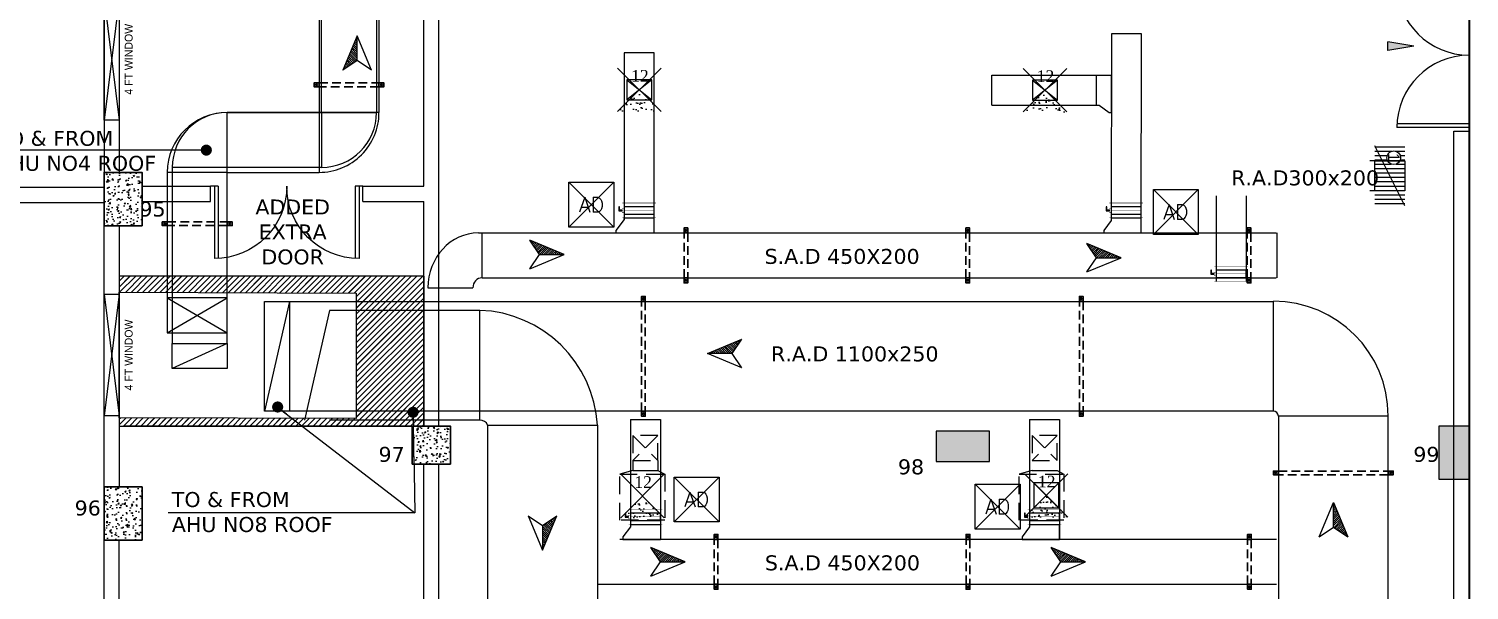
# Model space of a CAD drawing. Header units: millimetres. Extents: x -5691 to 68617, y -23008 to 84113.
# Drawn here: x 24190 to 38608, y 38336 to 43958 of the extents above; entities that cross this region are included whole.
import ezdxf
from ezdxf.enums import TextEntityAlignment as Align

# ---------------------------------------------------------------- set-up
doc = ezdxf.new("R2010")
doc.units = ezdxf.units.MM
doc.header["$LTSCALE"] = 700
doc.header["$MEASUREMENT"] = 0
doc.set_wipeout_variables(frame=1)
doc.linetypes.add('CENTER', pattern=[2, 1.25, -0.25, 0.25, -0.25])
doc.linetypes.add('HIDDEN', pattern=[0.375, 0.25, -0.125])
for name, color, linetype in [('Access Door', 7, 'Continuous'), ('ahu07', 3, 'CENTER'), ('ahu8r', 1, 'Continuous'), ('architactur xref$0$COLUMN', 8, 'Continuous'), ('architactur xref$0$COLUMN HATCH', 8, 'Continuous'), ('architactur xref$0$MAA-CABLE TRAY', 8, 'Continuous'), ('architactur xref$0$TEXT', 8, 'Continuous'), ('architactur xref$0$WALL', 8, 'Continuous'), ('architactur xref$0$WINDOOW', 8, 'Continuous'), ('duct size', 7, 'Continuous'), ('M-AC-DIFFUSER', 3, 'Continuous'), ('rcp$0$DIF 12', 84, 'Continuous'), ('rcp$0$DIF 46', 74, 'Continuous'), ('rcp$0$RETURN GRILL-600x300', 5, 'Continuous'), ('rcp$0$X-REF', 8, 'Continuous'), ('Return Ahu-03', 1, 'Continuous'), ('Return Ahu-05', 1, 'Continuous'), ('Supply Ahu-04', 3, 'Continuous'), ('Supply Ahu-05', 3, 'Continuous'), ('Supply Ahu-06', 3, 'Continuous'), ('WINDOOW', 251, 'Continuous'), ('X-REF', 8, 'Continuous')]:
    doc.layers.add(name, color=color, linetype=linetype)
for name, color, linetype, lineweight in [('architactur xref$0$AR. COLUMN', 8, 'Continuous', 30), ('architactur xref$0$AR. R.C.C HATCH', 8, 'Continuous', 9), ('rcp$0$MAAM TEXT', 7, 'Continuous', 25), ('SA-HANGERS', 21, 'Continuous', 30), ('VCD', 1, 'Continuous', 20)]:
    doc.layers.add(name, color=color, linetype=linetype, lineweight=lineweight)
doc.styles.add('AC-TEXT', font='ROMANS.SHX', dxfattribs={"height": 200})
doc.styles.add('architactur xref$0$H St Bt', font='stylu.ttf')
doc.styles.add('architactur xref$0$VERDANA', font='verdana.ttf')
doc.styles.add('rcp$0$style1', font='ARIALN.TTF')
doc.styles.add('rcp$0$TECHNICBOLD', font='times.ttf', dxfattribs={"height": 10})
doc.styles.get("Standard").update_dxf_attribs({"font": 'romans.shx', "height": 200})
doc.styles.add('VERDANA', font='verdana.ttf')
doc.dimstyles.get("Standard").update_dxf_attribs({"dimtxt": 0.18, "dimasz": 0.18, "dimexe": 0.18, "dimexo": 0.0625, "dimgap": 0.09, "dimtad": 0, "dimtih": 1, "dimtoh": 1, "dimdec": 4, "dimzin": 0, "dimdsep": 46, "dimtxsty": 'Standard', "dimcen": 0.09, "dimadec": 0, "dimazin": 0, "dimtfac": 1, "dimtdec": 4, "dimtofl": 0, "dimtmove": 0, "dimatfit": 3, "dimfxl": 1, "dimtolj": 1, "dimtzin": 0, "dimarcsym": 0})
pattern_1 = [(45, (-301002.14, 877594.917), (-28.726213, 28.726213), [])]

# ---------------------------------------------------------------- blocks, each defined once
blk = doc.blocks.new('*U69')
for p, q in [((0, 0), (0, 37)), ((1100, 0), (1100, 37))]:
    blk.add_line(p, q)
for points in [[(0, 0), (-50, 0), (-50, 37), (0, 37)], [(1100, 37), (1150, 37), (1150, 0), (1100, 0)]]:
    blk.add_lwpolyline(points)
at = {"linetype": 'HIDDEN', "ltscale": 0.5}
for points in [[(0, 37), (1100, 37)], [(1100, 0), (0, 0)]]:
    blk.add_lwpolyline(points, dxfattribs=at)
for centre in [(-25, 18), (1125, 18)]:
    blk.add_circle(centre, 8.44)
blk = doc.blocks.new('*U23')
for p, q in [((0, 0), (0, 37)), ((1100, 0), (1100, 37))]:
    blk.add_line(p, q)
for points in [[(0, 0), (-50, 0), (-50, 37), (0, 37)], [(1100, 37), (1150, 37), (1150, 0), (1100, 0)]]:
    blk.add_lwpolyline(points)
at = {"linetype": 'HIDDEN', "ltscale": 0.5}
for points in [[(0, 37), (1100, 37)], [(1100, 0), (0, 0)]]:
    blk.add_lwpolyline(points, dxfattribs=at)
for centre in [(-25, 18), (1125, 18)]:
    blk.add_circle(centre, 8.44)
blk = doc.blocks.new('*U24')
for p, q in [((0, 0), (0, 37)), ((600, 0), (600, 37))]:
    blk.add_line(p, q)
for points in [[(0, 0), (-50, 0), (-50, 37), (0, 37)], [(600, 37), (650, 37), (650, 0), (600, 0)]]:
    blk.add_lwpolyline(points)
at = {"linetype": 'HIDDEN', "ltscale": 0.5}
for points in [[(0, 37), (600, 37)], [(600, 0), (0, 0)]]:
    blk.add_lwpolyline(points, dxfattribs=at)
for centre in [(-25, 18), (625, 18)]:
    blk.add_circle(centre, 8.44)
blk = doc.blocks.new('architactur xref$0$D5')
for p, q in [((1.5, 0), (1.5, 28.5)), ((3, 0), (3, 28.46)), ((57, 0), (57, 28.46)), ((58.5, 0), (58.5, 28.5)), ((3, 0), (0, 0)), ((60, 0), (57, 0))]:
    blk.add_line(p, q)
for centre, start, end in [((1.5, 0), 0, 90), ((58.5, 0), 90, 180)]:
    blk.add_arc(centre, 28.5, start, end)
blk = doc.blocks.new('*U170')
at = {"layer": 'architactur xref$0$WALL', "color": 0}
for p, q in [((60520.06, 48188.77), (60526.06, 48188.77)), ((60520.06, 48140.77), (60520.06, 48188.77)), ((60526.06, 48188.77), (60520.06, 48140.77)), ((60520.06, 48188.77), (60526.06, 48140.77)), ((60526.06, 48188.77), (60526.06, 48140.77)), ((60526.06, 48140.77), (60520.06, 48140.77))]:
    blk.add_line(p, q, dxfattribs=at)
at = {"layer": 'architactur xref$0$TEXT', "lineweight": 0, "style": 'architactur xref$0$H St Bt'}
blk.add_text('4 FT WINDOW', height=3.1104, rotation=90, dxfattribs=at).set_placement((60531.34, 48150.84))
blk = doc.blocks.new('*U183')
at = {"layer": 'architactur xref$0$WALL', "color": 0}
for p, q in [((60520.06, 48188.77), (60526.06, 48188.77)), ((60520.06, 48140.77), (60520.06, 48188.77)), ((60526.06, 48188.77), (60520.06, 48140.77)), ((60520.06, 48188.77), (60526.06, 48140.77)), ((60526.06, 48188.77), (60526.06, 48140.77)), ((60526.06, 48140.77), (60520.06, 48140.77))]:
    blk.add_line(p, q, dxfattribs=at)
at = {"layer": 'architactur xref$0$TEXT', "lineweight": 0, "style": 'architactur xref$0$H St Bt'}
blk.add_text('4 FT WINDOW', height=3.1104, rotation=90, dxfattribs=at).set_placement((60531.34, 48150.84))
blk = doc.blocks.new('architactur xref$0$COLUMB 24X24')
at = {"lineweight": 18}
blk.add_wipeout([(600, 0), (600, 600), (0, 600), (0, 0)], dxfattribs=at)
at = {"layer": 'architactur xref$0$AR. R.C.C HATCH'}
h = blk.add_hatch(dxfattribs=at)
h.set_pattern_fill('AR-CONC', color=256, scale=30, style=0)
h.paths.add_polyline_path([(600, 600), (0, 600), (0, 0), (600, 0)])
at = {"layer": 'architactur xref$0$AR. COLUMN'}
blk.add_lwpolyline([(600, 0), (600, 600), (0, 600), (0, 0)], close=True, dxfattribs=at)
blk = doc.blocks.new('architactur xref$0$ASDFCADF')
at = {"lineweight": 18}
blk.add_wipeout([(0, -21), (0, 0), (-15, 0), (-15, -21)], dxfattribs=at)
at = {"layer": 'architactur xref$0$AR. R.C.C HATCH'}
h = blk.add_hatch(dxfattribs=at)
h.set_pattern_fill('AR-CONC', color=256, scale=0.75, angle=360, style=0)
h.set_pattern_definition([(50, (-15, -23), (5.37945, -0.47064), [0.5625, -6.1875]), (355, (-15, -23), (-1.0406, 5.6414), [0.45, -4.95]), (100.451, (-14.5517, -23.039), (4.3388, 5.1708), [0.47805, -5.2586]), (46.184, (-15, -21.5), (8.0043, -1.2414), [0.8438, -9.2813]), (96.636, (-14.333, -21.6034), (7.01, 7.306), [0.717, -7.8879]), (351.184, (-15, -21.5), (7.01, 7.306), [0.675, -7.425]), (21, (-14.25, -21.875), (4.4768, -3.01964), [0.5625, -6.1875]), (326, (-14.25, -21.875), (1.8249, 5.4386), [0.45, -4.95]), (71.451, (-13.877, -22.1266), (6.3017, 2.419), [0.47805, -5.2586]), (37.5, (-15, -23), (0.0912, 2.4967), [0, -4.89, 0, -5.025, 0, -4.96875]), (7.5, (-15, -23), (1.97302, 2.9581), [0, -2.865, 0, -4.7775, 0, -1.89375]), (327.5, (-16.6725, -23), (4.00367, -0.16916), [0, -1.875, 0, -5.85, 0, -7.7625]), (317.5, (-17.4225, -23), (4.3739, 0.7508), [0, -2.4375, 0, -3.885, 0, -5.5125])])
h.paths.add_polyline_path([(0, 0), (-15, 0), (-15, -21), (0, -21)])
at = {"layer": 'architactur xref$0$AR. COLUMN'}
blk.add_lwpolyline([(0, -21), (0, 0), (-15, 0), (-15, -21)], close=True, dxfattribs=at)
at = {"layer": 'architactur xref$0$MAA-CABLE TRAY', "lineweight": 18}
for points in [[(-15, -21), (-15, 0), (0, 0), (0, -21)], [(-15, 0), (0, 0), (0, -21), (-15, -21)]]:
    blk.add_lwpolyline(points, close=True, dxfattribs=at)
blk = doc.blocks.new('architactur xref')
at = {"layer": 'architactur xref$0$COLUMN HATCH', "linetype": 'Continuous'}
for points in [[(997, 1674), (982, 1674), (982, 1653), (997, 1653)], [(1118.5, 1574), (1103.5, 1574), (1103.5, 1559), (1118.5, 1559)], [(1520, 1574), (1508, 1574), (1508, 1553), (1520, 1553)], [(1310, 1572), (1310, 1560), (1331, 1560), (1331, 1572)], [(997, 1549.98), (982, 1549.98), (982, 1528.98), (997, 1528.98)]]:
    blk.add_hatch(color=256, dxfattribs=at).paths.add_polyline_path(points)
at = {"layer": 'architactur xref$0$TEXT'}
blk.add_hatch(color=256, dxfattribs=at).paths.add_polyline_path([(1487.96, 1725.46), (1487.96, 1722.03), (1498.2, 1723.75)])
at = {"layer": 'architactur xref$0$TEXT', "lineweight": 0}
blk.add_hatch(color=256, dxfattribs=at).paths.add_polyline_path([(1520, 1574), (1508, 1574), (1508, 1553), (1520, 1553)])
at = {"layer": 'architactur xref$0$COLUMN', "linetype": 'Continuous'}
for points in [[(982, 1653), (997, 1653), (997, 1674), (982, 1674)], [(1103.5, 1559), (1118.5, 1559), (1118.5, 1574), (1103.5, 1574)], [(1508, 1553), (1520, 1553), (1520, 1574), (1508, 1574)], [(1310, 1560), (1331, 1560), (1331, 1572), (1310, 1572)], [(982, 1528.98), (997, 1528.98), (997, 1549.98), (982, 1549.98)]]:
    blk.add_lwpolyline(points, close=True, dxfattribs=at)
at = {"layer": 'architactur xref$0$TEXT'}
for p, q in [((1498.15, 1723.75), (1487.96, 1725.46)), ((1487.96, 1722.03), (1487.96, 1725.46)), ((1498.15, 1723.74), (1487.96, 1722.03))]:
    blk.add_line(p, q, dxfattribs=at)
at = {"layer": 'architactur xref$0$TEXT', "lineweight": 0}
for points in [[(982, 1653), (997, 1653), (997, 1674), (982, 1674)], [(1103.5, 1559), (1118.5, 1559), (1118.5, 1574), (1103.5, 1574)], [(1508, 1553), (1520, 1553), (1520, 1574), (1508, 1574)], [(1310, 1560), (1331, 1560), (1331, 1572), (1310, 1572)], [(982, 1528.98), (997, 1528.98), (997, 1549.98), (982, 1549.98)]]:
    blk.add_lwpolyline(points, close=True, dxfattribs=at)
at = {"layer": 'architactur xref$0$WALL', "linetype": 'Continuous'}
for p, q in [((982, 1833), (982, 1674)), ((988, 1833), (988, 1549.98)), ((1108, 1668.55), (1108, 1802)), ((1114, 1574), (1114, 1796)), ((1514, 1436.54), (1514, 1690.21)), ((1514, 1690.21), (1520, 1690.21)), ((1520, 1690.21), (1520, 1436.54)), ((982, 1668), (918.67, 1668)), ((997, 1668.55), (1024, 1668.55)), ((1024, 1662.55), (1024, 1668.55)), ((1084, 1662.55), (1084, 1668.55)), ((1084, 1668.55), (1108, 1668.55)), ((982, 1662), (918.67, 1662)), ((982, 1549.98), (982, 1659)), ((997, 1662.55), (1024, 1662.55)), ((1084, 1662.55), (1108, 1662.55)), ((1108, 1574), (1108, 1662.55)), ((1108, 1265), (1108, 1559)), ((1114, 1203), (1114, 1559)), ((982, 1341.51), (982, 1528.98)), ((988, 1341.51), (988, 1528.98))]:
    blk.add_line(p, q, dxfattribs=at)
at = {"layer": 'architactur xref$0$WINDOOW', "lineweight": 35}
blk.add_line((1520, 2567), (1520, 1181), dxfattribs=at)
at = {"layer": 'architactur xref$0$COLUMN', "linetype": 'Continuous', "rotation": 90}
blk.add_blockref('architactur xref$0$D5', (1520, 1690.21), dxfattribs=at)
at = {"layer": 'architactur xref$0$COLUMN', "linetype": 'Continuous', "xscale": -1, "rotation": 180}
blk.add_blockref('architactur xref$0$D5', (1024, 1668.55), dxfattribs=at)
at = {"layer": 'architactur xref$0$WALL'}
for name, p in [('*U183', (-59538.06, -46446.2)), ('*U170', (-59538.06, -46562.79))]:
    blk.add_blockref(name, p, dxfattribs=at)
at = {"layer": 'architactur xref$0$TEXT', "linetype": 'Continuous', "insert": (1056.35, 1650.48), "char_height": 5.9055, "width": 52.5791, "attachment_point": 5, "style": 'architactur xref$0$VERDANA'}
blk.add_mtext('ADDED EXTRA DOOR', dxfattribs=at)
at = {"layer": 'architactur xref$0$TEXT', "lineweight": 0, "char_height": 5.906, "width": 5.1391, "attachment_point": 5, "style": 'architactur xref$0$VERDANA'}
for s, insert in [('95', (1001.12, 1659.52)), ('97', (1095.34, 1562.79)), ('99', (1503.14, 1562.79)), (' 98', (1300.03, 1557.87)), ('96', (975.58, 1541.65))]:
    blk.add_mtext(s, dxfattribs=dict(at, insert=insert))
at = {"layer": 'architactur xref$0$AR. COLUMN', "xscale": 0.02500000000000233, "yscale": 0.02500000000000233, "zscale": 0.02500000000000233, "rotation": 180}
blk.add_blockref('architactur xref$0$COLUMB 24X24', (1118.5, 1574), dxfattribs=at)
at = {"layer": 'architactur xref$0$MAA-CABLE TRAY', "lineweight": 18}
for p in [(997, 1674), (997, 1549.98)]:
    blk.add_blockref('architactur xref$0$ASDFCADF', p, dxfattribs=at)
blk = doc.blocks.new('*U68')
for p, q in [((0, 0), (0, 37)), ((450, 0), (450, 37))]:
    blk.add_line(p, q)
for points in [[(0, 0), (-50, 0), (-50, 37), (0, 37)], [(450, 37), (500, 37), (500, 0), (450, 0)]]:
    blk.add_lwpolyline(points)
at = {"linetype": 'HIDDEN', "ltscale": 0.5}
for points in [[(0, 37), (450, 37)], [(450, 0), (0, 0)]]:
    blk.add_lwpolyline(points, dxfattribs=at)
for centre in [(-25, 18), (475, 18)]:
    blk.add_circle(centre, 8.44)
blk = doc.blocks.new('AROW')
h = blk.add_hatch()
h.set_pattern_fill('ANSI31,_O', color=8, scale=33.381621)
h.set_pattern_definition([(45, (-361.5264, -565.2318), (-2.950546, 2.950546), [])])
h.paths.add_polyline_path([(34.3, 0), (-34.3, 0), (-61.1, 39.7)])
for p, q in [((-34.3, 0), (-61.1, 39.7)), ((34.3, 0), (-61.1, 39.7)), ((-61.1, -39.7), (-34.3, 0)), ((-61.1, -39.7), (34.3, 0)), ((-34.3, 0), (34.3, 0))]:
    blk.add_line(p, q)
blk = doc.blocks.new('*U89')
at = {"linetype": 'Continuous'}
for points in [[(-25, 20), (-25, 30), (-60, 30), (-60, 75), (-70, 75), (-70, 20), (-25, 20)], [(400, 75), (0, 75), (0, -25), (400, -25)]]:
    blk.add_lwpolyline(points, close=True, dxfattribs=at)
at = {"linetype": 'Continuous', "const_width": 5}
for points in [[(400, -75), (400, -75), (-25, -75), (0, -75), (0, 125), (-25, 125), (0, 125), (400, 125), (425, 125), (400, 125), (400, -75), (425, -75), (400, -75)], [(400, 25), (0, 25)]]:
    blk.add_lwpolyline(points, dxfattribs=at)
blk.add_lwpolyline([(0, 0), (0, 50), (-25, 50), (-25, 0)], close=True, dxfattribs=at)
blk = doc.blocks.new('AD')
at = {"layer": 'M-AC-DIFFUSER', "color": 2}
for p, q in [((225, 225), (-225, -225)), ((225, -225), (-225, 225))]:
    blk.add_line(p, q, dxfattribs=at)
blk.add_lwpolyline([(-225, 225), (225, 225), (225, -225), (-225, -225)], close=True, dxfattribs=at)
at = {"layer": 'M-AC-DIFFUSER', "color": 2, "style": 'AC-TEXT'}
blk.add_text('AD', height=150, dxfattribs=at).set_placement((0, 0), align=Align.MIDDLE_CENTER)
blk = doc.blocks.new('rcp$0$saaa')
at = {"layer": 'rcp$0$RETURN GRILL-600x300'}
h = blk.add_hatch(dxfattribs=at)
h.set_pattern_fill('ANSI31', color=256, scale=350, angle=135, style=0)
h.set_pattern_definition([(270, (332422.58, 31332.115), (-43.75, 3e-15), [])])
h.paths.add_polyline_path([(272318, 32662), (272318, 32962), (271718, 32962), (271718, 32662)])
h.paths.add_polyline_path([(271905, 32852, 1), (271767, 32852, 1)], flags=16)
blk.add_line((272318, 32962), (271718, 32662), dxfattribs=at)
blk.add_circle((271836, 32852, 0), 68.8, dxfattribs=at)
at = {"layer": 'rcp$0$MAAM TEXT', "color": 7, "style": 'rcp$0$style1'}
blk.add_text('1', height=117, dxfattribs=at).set_placement((271830, 32794, 0), align=Align.CENTER)
blk = doc.blocks.new('rcp$0$DIFF CODE-12')
at = {"layer": 'rcp$0$DIF 12'}
h = blk.add_hatch(dxfattribs=at)
h.set_pattern_fill('AR-SAND', color=256, scale=50, style=0)
h.paths.add_polyline_path([(-20772, -48937), (-20337, -48937), (-20554, -48719)])
for p, q in [((-20337, -48502), (-20772, -48937)), ((-20772, -48502), (-20337, -48937))]:
    blk.add_line(p, q, dxfattribs=at)
at = {"layer": 'rcp$0$DIF 12', "color": 1, "style": 'rcp$0$TECHNICBOLD'}
blk.add_text('12', height=116.5, dxfattribs=at).set_placement((-20637, -48638))
blk = doc.blocks.new('rcp')
at = {"layer": 'rcp$0$RETURN GRILL-600x300', "rotation": 270}
blk.add_blockref('rcp$0$saaa', (5001, 314503), dxfattribs=at)
at = {"layer": 'rcp$0$X-REF', "xscale": 25.39999999999418, "yscale": 25.39999999999418, "zscale": 25.39999999999418}
blk.add_blockref('architactur xref', (0, 0), dxfattribs=at)
at = {"layer": 'rcp$0$X-REF', "lineweight": 0}
h = blk.add_hatch(dxfattribs=at)
h.set_pattern_fill('ANSI31', color=11, scale=325, style=0)
h.set_pattern_definition(pattern_1)
h.paths.add_polyline_path([(28031, 39980), (28143, 39980), (28143, 40055), (28143, 41480), (25095, 41480), (25095, 39980)])
h.paths.add_polyline_path([(25095, 41319), (27467, 41312), (27467, 40055), (25095, 40062)], flags=17)
at = {"layer": 'rcp$0$DIF 46'}
for p in [(50856, 92067), (54916, 92064), (54916, 92064), (50888, 87999), (50888, 87999), (54928, 88004), (54928, 88004)]:
    blk.add_blockref('rcp$0$DIFF CODE-12', p, dxfattribs=at)

msp = doc.modelspace()

# ---------------------------------------------------------------- block references
at = {"layer": 'X-REF', "ltscale": 8}
msp.add_blockref('rcp', (0, 0), dxfattribs=at)

# ---------------------------------------------------------------- next in the draw order: block references
at = {"layer": 'X-REF', "xscale": 25.39999999999418, "yscale": 25.39999999999418, "zscale": 25.39999999999418}
msp.add_blockref('architactur xref', (0, 0), dxfattribs=at)

# ---------------------------------------------------------------- next in the draw order: hatches: boundary and pattern name
at = {"layer": 'WINDOOW', "lineweight": 0}
h = msp.add_hatch(dxfattribs=at)
h.set_pattern_fill('ANSI31', color=11, scale=325, style=0)
h.set_pattern_definition(pattern_1)
h.paths.add_polyline_path([(28030.7, 39979.7), (28143.2, 39979.6), (28143.2, 40054.7), (28143.2, 41479.7), (25095.2, 41479.7), (25095.2, 39979.7)])
h.paths.add_polyline_path([(25095.2, 41319), (27467.4, 41312.1), (27467.4, 40054.7), (25095.2, 40061.6)], flags=17)

# ---------------------------------------------------------------- next in the draw order: linework, layer by layer
at = {"layer": 'ahu07'}
msp.add_line((36682, 41914.1, 3499.7), (36682, 41464.1, 3499.7), dxfattribs=at)
at = {"layer": 'ahu07', "ltscale": 600}
msp.add_line((27200.8, 41138.3, 750), (26950.8, 40038.3, 750), dxfattribs=at)
at = {"layer": 'ahu8r'}
for p, q in [((37913, 42635.6, 550), (37613, 42635.6, 550)), ((36074.4, 42285.6, 125), (36074.4, 41428.4, 125)), ((36374.4, 42285.6, 125), (36374.4, 41428.4, 125)), ((37913, 42335.6, 550), (37613, 42335.6, 550))]:
    msp.add_line(p, q, dxfattribs=at)
msp.add_lwpolyline([(37663, 42635.6), (37963, 42635.6), (37963, 42335.6), (37663, 42335.6)], close=True, dxfattribs=at)
at = {"layer": 'Return Ahu-03'}
for p, q in [((27120.3, 43113.1, 100), (27120.5, 47976.5, 100)), ((27670.3, 47963.2, 100), (27670.3, 43120, 100)), ((26175.6, 42570, 100), (26175.6, 43120, 100)), ((26175.6, 43120, 100), (27120.3, 43120, 100)), ((27120.3, 43120, 100), (27120.3, 42570, 100)), ((27120.3, 43120, 100), (27670.3, 43120, 100)), ((27120.3, 42570, 100), (25625.6, 42570, 100)), ((25625.6, 42570, 100), (25625.6, 40806.9, 100)), ((26175.6, 40806.9, 350), (26175.6, 42570, 100)), ((26550.8, 40128.4, 270), (26550.8, 41228.4, 270)), ((26550.8, 41228.4, 270), (36647.8, 41228.4, 100)), ((26800.8, 41228.4, 274.8), (26550.8, 40128.4, 275.3)), ((26800.8, 41228.4, 274.8), (26800.8, 40128.4, 274.8)), ((36647.8, 40130.4, 100), (36647.8, 41230.4, 100)), ((25625.6, 40557, 350), (25625.6, 40806.9, 100)), ((25625.6, 40806.9, 100), (26175.6, 40806.9, 350)), ((26175.6, 40806.9, 350), (25625.6, 40557, 350)), ((26175.6, 40806.9, 350), (26175.6, 40557, 350)), ((26175.6, 40557, 350), (25625.6, 40557, 350)), ((26800.8, 40128.4, 274.8), (26550.8, 40128.4, 275.3)), ((36647.8, 40128.4, 0.3), (26800.8, 40128.4, 274.8)), ((36697.8, 40080.4, 100), (36697.8, 31284.3, 100)), ((37797.8, 40080.4, 100), (36697.8, 40080.4, 100)), ((37797.8, 31284.3, 100), (37797.8, 40080.4, 100))]:
    msp.add_line(p, q, dxfattribs=at)
for centre, radius, start, end in [((26175.6, 42570, 100), 550, 90, 180), ((27120.3, 43120, 100), 550, 270, 360), ((36647.8, 40080.4, 100), 1150, 360, 90), ((36647.8, 40080.4, 100), 50, 360, 90)]:
    msp.add_arc(centre, radius, start, end, dxfattribs=at)
at = {"layer": 'Return Ahu-05', "extrusion": (0, 0, -1)}
msp.add_line((37813, 42485.6), (37813, 42485.6, 25), dxfattribs=at)
at = {"layer": 'Supply Ahu-04', "ltscale": 600}
for p, q in [((27095.3, 48579.3), (27095.3, 42520, 450)), ((27695.3, 48579.3, 450), (27695.3, 43120, 450)), ((27095.3, 43120, 387.5), (26175.7, 43120, 387.5)), ((26175.7, 42520, 450), (25575.7, 42520, 450)), ((25575.7, 42520, 450), (25575.7, 41263.9, 450)), ((26175.7, 42520, 450), (27095.3, 42520, 450)), ((26175.7, 40913.9, 800), (26175.7, 42512.9, 800)), ((26175.7, 41263.9, 450), (25575.7, 41263.9, 723.7)), ((25575.7, 41263.9, 723.7), (25575.7, 40913.9, 800)), ((25575.7, 40913.9, 800), (26175.6, 41263.9, 285.2)), ((25575.7, 41263.9, 723.7), (26175.6, 40913.9, 334.8)), ((25575.7, 40913.9, 800), (26175.7, 40913.9, 800))]:
    msp.add_line(p, q, dxfattribs=at)
at = {"layer": 'Supply Ahu-04'}
for p, q in [((26175.7, 42520, 450), (26175.7, 43120, 387.5)), ((27695.3, 43120, 450), (27095.3, 43120, 450)), ((26175.7, 40913.9, 800), (26175.7, 41263.9, 800))]:
    msp.add_line(p, q, dxfattribs=at)
at = {"layer": 'Supply Ahu-04', "ltscale": 600}
for centre, start, end in [((26175.7, 42520, 450), 90, 180), ((27095.3, 43120, 450), 270, 0.0028)]:
    msp.add_arc(centre, 600, start, end, dxfattribs=at)
at = {"layer": 'Supply Ahu-05'}
for p, q in [((35028.7, 43909.4, 2764.1), (35025.3, 42038.8, 2636)), ((35328.7, 43909.4, 2764.1), (35028.7, 43909.4, 2764.1)), ((35325.3, 41913.8, 2636), (35328.7, 43909.4, 2764.1)), ((30148.3, 43716.9, -128.1), (30148.3, 42046.9, -128.1)), ((30448.3, 43716.9), (30148.3, 43716.9)), ((30448.3, 41913.8, -128.1), (30448.3, 43716.9, -128.1)), ((30427.1, 43447.8), (30177.1, 43247.8)), ((30177.1, 43447.8), (30427.1, 43247.8)), ((33828.7, 43494.9), (35028.7, 43494.9)), ((33828.7, 43194.9), (33828.7, 43494.9)), ((34486.6, 43444.9), (34236.6, 43244.9)), ((34236.6, 43444.9), (34486.6, 43244.9)), ((34878.7, 43194.9), (34878.7, 43494.9)), ((35028.7, 43119.9), (35028.7, 43494.9)), ((33828.7, 43194.9), (34903.7, 43194.9)), ((34903.7, 43194.9), (35003.7, 43119.9)), ((35003.7, 43119.9), (35028.7, 43119.9)), ((30148.3, 42046.9, 931.5), (30067.2, 41938.8, 931.5)), ((30142.2, 42063.8, 931.5), (30442.2, 42063.8, 931.5)), ((35025.3, 42038.8, 2636), (34950.3, 41938.8, 2636)), ((35025.3, 42063.8, 2636), (35325.3, 42063.8, 2636)), ((28691.2, 41913.8, 306), (36674.6, 41913.8, 3499.7)), ((30067.2, 41938.8, 931.5), (30067.2, 41913.8, 931.5)), ((30067.2, 41913.8, 931.5), (30442.2, 41913.8, 931.5)), ((34950.3, 41938.8, 2636), (34950.3, 41913.8, 2636)), ((34950.3, 41913.8, 2636), (35325.3, 41913.8, 2636)), ((28726.8, 41463.8, 130.3), (36674.6, 41463.8, 3499.7)), ((28782.2, 39988.3, 59.3), (28782.2, 33399.2, 441.9)), ((29882.2, 39988.3, 59.3), (29882.2, 33399.2, 475)), ((30211.6, 40045), (30511.6, 40045)), ((30211.6, 40045), (30211.6, 38970)), ((30511.6, 40045), (30511.6, 38845)), ((34208.2, 40045), (34208.2, 38995)), ((34208.2, 40045), (34508.2, 40045)), ((34508.2, 40045), (34508.2, 38845)), ((30236.6, 39634.4), (30236.6, 39534.4)), ((30236.6, 39534.4), (30486.6, 39534.4)), ((30486.6, 39634.4), (30486.6, 39534.4)), ((34233.2, 39534.4), (34483.2, 39534.4)), ((34499.1, 39410), (34249.1, 39160)), ((34249.1, 39410), (34499.1, 39160)), ((30211.6, 38970), (30136.6, 38870)), ((30211.6, 38995), (30511.6, 38995)), ((34207.8, 38970, 1222.7), (34132.8, 38870, 1222.7)), ((34207.8, 38995, 1222.7), (34207.8, 38970, 1222.7)), ((34207.8, 38995, 1222.7), (34507.8, 38995, 1222.7)), ((34507.8, 38845, 1222.7), (34507.8, 38995, 1222.7)), ((36677.8, 38845, 1049.7), (30107.2, 38845, 1496.2)), ((30136.6, 38870), (30136.6, 38845)), ((30136.6, 38845), (30511.6, 38845)), ((30137, 38845, -1222.7), (30512, 38845, -1222.7)), ((30137, 38845, -1222.7), (30137, 38845, -1222.7)), ((34132.8, 38870, 1222.7), (34132.8, 38845, 1222.7)), ((34132.8, 38845, 1222.7), (34507.8, 38845, 1222.7)), ((29882.2, 38395, 1706), (36677.8, 38395, 1049.7))]:
    msp.add_line(p, q, dxfattribs=at)
at = {"layer": 'Supply Ahu-05', "linetype": 'HIDDEN'}
for p, q in [((30486.6, 39884.4), (30236.6, 39634.4)), ((30236.6, 39884.4), (30486.6, 39634.4)), ((34483.2, 39884.4), (34233.2, 39634.4)), ((34233.2, 39884.4), (34483.2, 39634.4)), ((30236.6, 39534.4), (30105.7, 39498.9)), ((30486.6, 39534.4), (30555.3, 39498.9)), ((34233.2, 39534.4), (34102.2, 39498.9)), ((34483.2, 39534.4), (34551.8, 39498.9))]:
    msp.add_line(p, q, dxfattribs=at)
at = {"layer": 'Supply Ahu-05'}
for points in [[(30177.1, 43247.8), (30427.1, 43247.8), (30427.1, 43447.8), (30177.1, 43447.8)], [(34236.6, 43244.9), (34486.6, 43244.9), (34486.6, 43444.9), (34236.6, 43444.9)], [(34249.1, 39160), (34499.1, 39160), (34499.1, 39410), (34249.1, 39410)]]:
    msp.add_lwpolyline(points, close=True, dxfattribs=at)
at = {"layer": 'Supply Ahu-05', "linetype": 'HIDDEN'}
for points in [[(30236.6, 39634.4), (30486.6, 39634.4), (30486.6, 39884.4), (30236.6, 39884.4)], [(34233.2, 39634.4), (34483.2, 39634.4), (34483.2, 39884.4), (34233.2, 39884.4)], [(30105.7, 39498.9), (30555.3, 39498.9), (30555.3, 39035.8), (30105.7, 39035.8)], [(34102.2, 39498.9), (34551.8, 39498.9), (34551.8, 39035.8), (34102.2, 39035.8)]]:
    msp.add_lwpolyline(points, close=True, dxfattribs=at)
at = {"layer": 'Supply Ahu-06'}
for p, q in [((28726.8, 41463.8, 130.3), (28726.8, 41913.8, 130.3)), ((31427.3, 41913.8, 1400.6), (31427.3, 41919.8, 1400.6)), ((28184.8, 41363.8, 91.3), (28634.8, 41363.3, 91.3)), ((28704.3, 41138.3, 59.3), (27200.8, 41138.3, 750)), ((28704.3, 40038.3, 59.3), (28704.3, 41138.3, 59.3)), ((28704.3, 40038.3, 59.3), (27200.8, 40038.3, 750)), ((28782.2, 39988.3, 59.3), (29882.2, 39988.3, 59.3))]:
    msp.add_line(p, q, dxfattribs=at)
at = {"layer": 'Supply Ahu-06', "extrusion": (-0.390316, 0, 0.920681)}
for centre, radius in [((-41363.8, 26534.8, -10916.9), 550), ((-41363.8, 26499.1, -11092.6), 100)]:
    msp.add_arc(centre, radius, 180, 270, dxfattribs=at)
at = {"layer": 'Supply Ahu-06'}
for centre, radius, start, end in [((28663.3, 39918.1, 59.3), 1220.9, 3.29629, 88.07486), ((28711.7, 39964.1, 59.3), 74.6, 18.93625, 95.64529)]:
    msp.add_arc(centre, radius, start, end, dxfattribs=at)
at = {"layer": 'WINDOOW', "color": 11, "lineweight": 0, "extrusion": (0, -1, 0)}
for p in [(28143.2, 41479.7), (25143.2, 39979.6)]:
    msp.add_line(p, (28143.2, 39979.6), dxfattribs=at)
at = {"layer": 'WINDOOW', "color": 11, "lineweight": 0}
for p, q in [((28143.2, 41479.7, -600), (28143.2, 40054.7, -600)), ((28030.7, 39979.6, -600), (25143.2, 39979.6, -600)), ((25143.2, 39979.6, -600), (28143.2, 39979.6, -600))]:
    msp.add_line(p, q, dxfattribs=at)
at = {"layer": 'WINDOOW', "color": 11, "lineweight": 0, "elevation": -600}
for points in [[(28030.7, 39979.7), (28143.2, 39979.6), (28143.2, 40054.7), (28143.2, 41479.7), (25095.2, 41479.7), (25095.2, 39979.7)], [(25095.2, 41319), (27467.4, 41312.1), (27467.4, 40054.7), (25095.2, 40061.6)]]:
    msp.add_lwpolyline(points, close=True, dxfattribs=at)

# ---------------------------------------------------------------- next in the draw order: block references
at = {"layer": 'Access Door'}
for p in [(29822.1, 42195.7), (35671.3, 42123.7), (30875, 39244.3, 114.3), (33888.7, 39173)]:
    msp.add_blockref('AD', p, dxfattribs=at)
at = {"layer": 'Return Ahu-03', "xscale": -3.599999999999999, "yscale": 3.599999999999999, "zscale": 3.599999999999999}
msp.add_blockref('AROW', (31105.7, 40707.1, 0.3), dxfattribs=at)
at = {"layer": 'Return Ahu-03', "xscale": -3.599999999999999, "yscale": 3.599999999999999, "zscale": 3.599999999999999, "rotation": 270}
msp.add_blockref('AROW', (37250.5, 39091.7, 0.6), dxfattribs=at)
at = {"layer": 'SA-HANGERS'}
for name, p, rotation in [('*U24', (27095.3, 43378.4, 360.6), 0.0037799680080769), ('*U24', (25575.7, 41987.9, 450), 0.0037799680080769), ('*U68', (30749.1, 41913.8, 5199.4), 270.0037799680081), ('*U68', (33569.5, 41913.8, 5199.4), 270.0037799680081), ('*U68', (36386.7, 41913.8, 5199.4), 270.0037799680081), ('*U69', (30324, 41228.4, 206.5), 270.0037799680081), ('*U23', (34706.1, 41228.4, 132.7), 270.0037799680081), ('*U23', (36697.8, 39492.4, 100), 0.003779968009705405), ('*U68', (31050.4, 38845, 1700), 270.0037799680081), ('*U68', (33572.7, 38845, 1700), 270.0037799680081), ('*U68', (36389.9, 38845, 1700), 270.0037799680081)]:
    msp.add_blockref(name, p, dxfattribs=dict(at, rotation=rotation))
at = {"layer": 'Supply Ahu-04', "ltscale": 600, "xscale": 3.599999999999999, "yscale": 3.599999999999999, "zscale": 3.599999999999999, "rotation": 90}
msp.add_blockref('AROW', (27476.4, 43764.1, 0.3), dxfattribs=at)
at = {"layer": 'Supply Ahu-05', "xscale": 3.599999999999999, "yscale": 3.599999999999999, "zscale": 3.599999999999999}
for p in [(29425, 41697.5, 0.3), (35000.1, 41665.7, 0.3), (30636.1, 38620, 1207), (34644.1, 38620, 1207)]:
    msp.add_blockref('AROW', p, dxfattribs=at)
at = {"layer": 'Supply Ahu-05', "xscale": 3.599999999999999, "yscale": 3.599999999999999, "zscale": 3.599999999999999, "rotation": 270}
msp.add_blockref('AROW', (29332.2, 38861.3, 828), dxfattribs=at)
at = {"layer": 'VCD', "ltscale": 100, "xscale": 0.7499999999996448, "yscale": 0.7499999999996448, "zscale": 0.7499999999996448}
for p in [(30148.3, 42120, -128.1), (35025.3, 42120, 2636), (36074.4, 41484.6, 454), (30211.6, 39051.2, 1222.7), (34208.2, 39051.2, 1222.7)]:
    msp.add_blockref('*U89', p, dxfattribs=at)

# ---------------------------------------------------------------- next in the draw order: texts
at = {"layer": 'duct size', "color": 7, "linetype": 'ByBlock', "style": 'VERDANA'}
msp.add_text('R.A.D300x200', height=150, dxfattribs=at).set_placement((36225.5, 42390.3, -937.2))
at = {"layer": 'duct size', "style": 'VERDANA'}
for s, p in [('S.A.D 450X200', (31554.8, 41603.8, 3024.4)), ('R.A.D 1100x250', (31619.7, 40627.5)), ('S.A.D 450X200', (31558, 38535, -475))]:
    msp.add_text(s, height=150, dxfattribs=at).set_placement(p)
at = {"layer": 'duct size', "char_height": 150, "width": 4404.183, "attachment_point": 1, "style": 'VERDANA'}
for s, insert in [('TO & FROM \\PAHU NO4 ROOF ', (23855, 42936.1)), ('TO & FROM \\PAHU NO8 ROOF ', (25621.8, 39318.9, -0.6))]:
    msp.add_mtext(s, dxfattribs=dict(at, insert=insert))

# ---------------------------------------------------------------- next in the draw order: leaders
at = {"layer": 'Supply Ahu-05'}
for points, override in [([(25966.9, 42742.9, 0.3), (23811.6, 42742.9, 0.3)], {"dimtxt": 200, "dimasz": 111, "dimexe": 5, "dimexo": 5, "dimgap": 5, "dimtih": 0, "dimtoh": 0, "dimdec": 0, "dimpost": '\\X', "dimtdec": 0, "dimldrblk": 'Dot', "dimfxl": 8, "dimarcsym": 1}), ([(28036.2, 40117.6, 0.3), (28052.5, 39111.7, 0.3), (25584.1, 39111.7, 0.3)], {"dimtxt": 200, "dimasz": 111, "dimexe": 5, "dimexo": 5, "dimgap": 5, "dimtad": 0, "dimtih": 0, "dimtoh": 0, "dimdec": 0, "dimpost": '\\X', "dimtdec": 0, "dimldrblk": 'Dot', "dimfxl": 8, "dimarcsym": 1}), ([(26680.9, 40170.5, 0.3), (28052.5, 39111.7, 0.3), (28052.4, 39111.7, 0.3)], {"dimtxt": 200, "dimasz": 111, "dimexe": 5, "dimexo": 5, "dimgap": 5, "dimtad": 0, "dimtih": 0, "dimtoh": 0, "dimdec": 0, "dimpost": '\\X', "dimtdec": 0, "dimldrblk": 'Dot', "dimfxl": 8, "dimarcsym": 1})]:
    msp.add_leader(points, dimstyle='Standard', override=override, dxfattribs=at)

doc.saveas('drawing.dxf')
